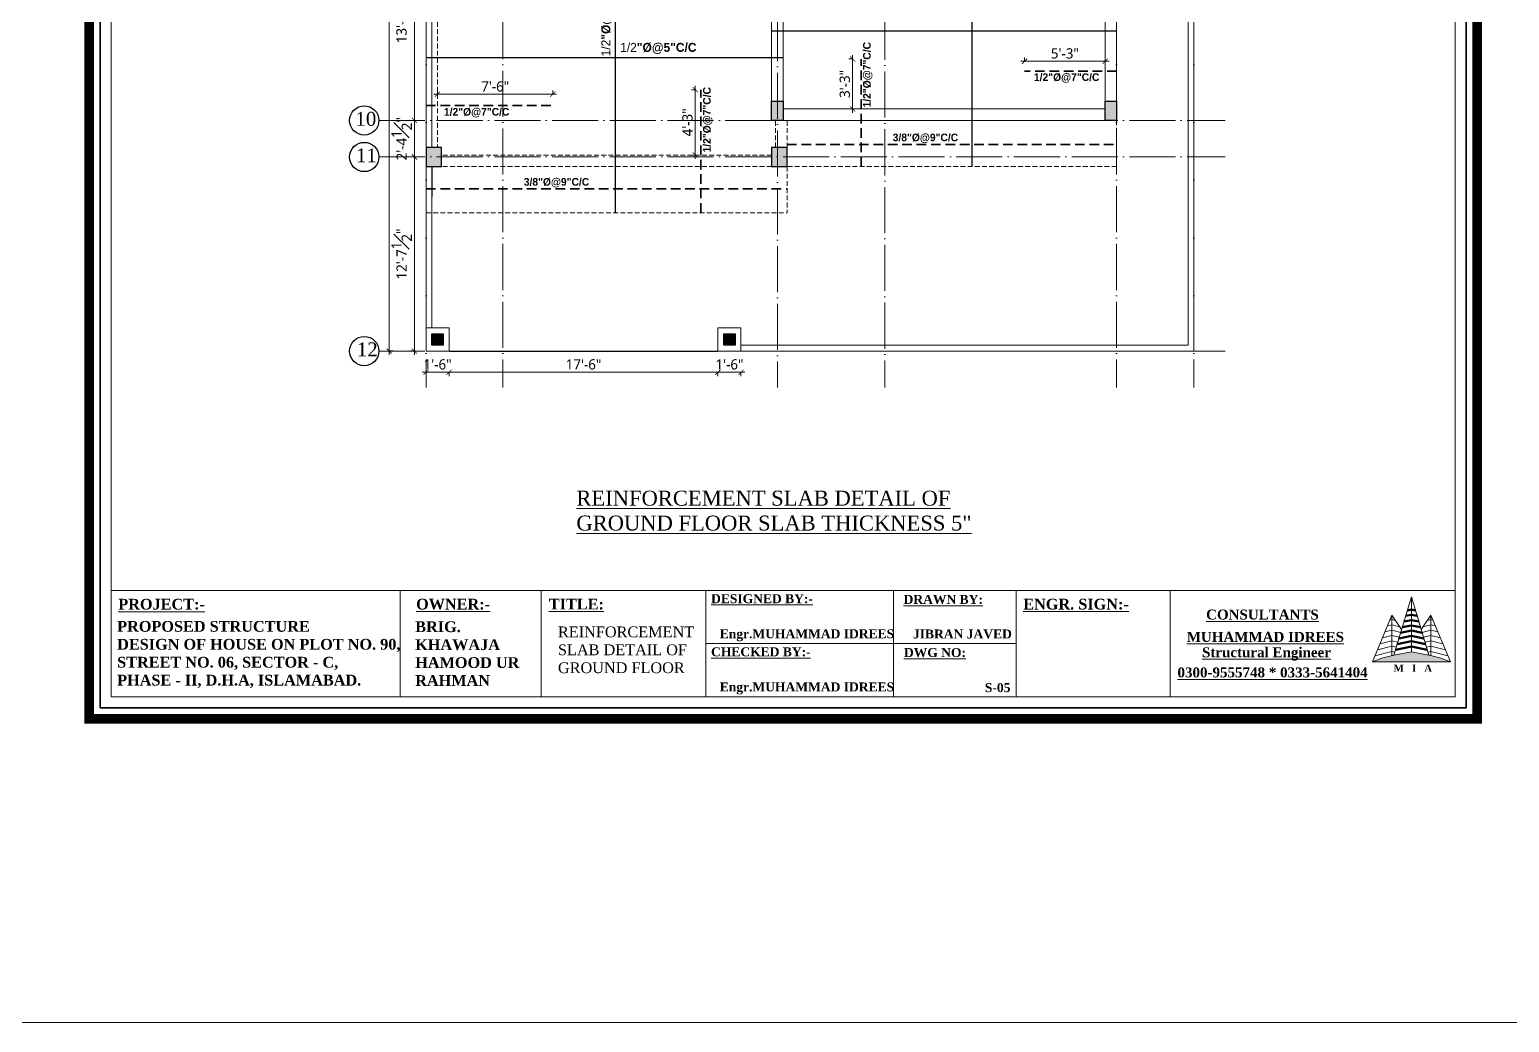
# Model space of a CAD drawing. Header units: inches. Extents: x 77090 to 90659, y -228139 to -226123.
# Drawn here: x 85160 to 86316, y -228139 to -227363 of the extents above; entities that cross this region are included whole.
import ezdxf

# ---------------------------------------------------------------- set-up
doc = ezdxf.new("R2010")
doc.units = ezdxf.units.IN
doc.header["$LTSCALE"] = 15
doc.header["$MEASUREMENT"] = 0
doc.header["$PDMODE"] = 66
for name, pattern in [('ACAD_ISO02W100', [15, 12, -3]), ('ACAD_ISO04W100', [30, 24, -3, 0, -3]), ('DASHED2', [0.375, 0.25, -0.125])]:
    doc.linetypes.add(name, pattern=pattern)
doc.layers.get('0').update_dxf_attribs({"lineweight": 25})
doc.layers.get('Defpoints').update_dxf_attribs({"lineweight": 25})
for name, color, linetype, lineweight in [('BOUNDRY_WALL', 30, 'Continuous', 25), ('doted1', 30, 'ACAD_ISO02W100', 13), ('GRID', 8, 'Continuous', 13), ('HACH', 8, 'Continuous', 13), ('level', 7, 'Continuous', 13), ('S', 6, 'Continuous', 30), ('STEEL', 211, 'Continuous', 35), ('TEXTS', 41, 'Continuous', 13), ('wall', 240, 'Continuous', 13), ('walls', 5, 'Continuous', 50)]:
    doc.layers.add(name, color=color, linetype=linetype, lineweight=lineweight)
doc.styles.add('ADE', font='', dxfattribs={"height": 6})
doc.styles.get("Standard").update_dxf_attribs({"font": 'trebuc.ttf'})
doc.styles.get('ADE').set_extended_font_data('Arial Rounded MT Bold')
doc.dimstyles.new('TARIQ', dxfattribs={"dimtxt": 6, "dimasz": 6, "dimexe": 6, "dimexo": 6, "dimgap": 2, "dimtad": 1, "dimdec": 1, "dimzin": 3, "dimdsep": 46, "dimlunit": 4, "dimtxsty": 'Standard', "dimblk": 'ARCHTICK', "dimcen": 0.09375, "dimdle": 6, "dimclrd": 256, "dimclre": 256, "dimclrt": 3, "dimadec": 1, "dimazin": 0, "dimtfac": 1, "dimtdec": 1, "dimtofl": 0, "dimtmove": 1, "dimatfit": 3, "dimldrblk": 'ARCHTICK', "dimfxl": 0, "dimfrac": 1, "dimtolj": 1, "dimtzin": 0, "dimlwd": -1, "dimlwe": -1, "dimarcsym": 0})

# ---------------------------------------------------------------- blocks, each defined once
blk = doc.blocks.new('_ArchTick')
at = {"color": 0, "linetype": 'ByBlock', "lineweight": 5, "const_width": 0.15}
blk.add_lwpolyline([(-0.5, -0.5), (0.5, 0.5)], dxfattribs=at)
blk = doc.blocks.new('*D271')
at = {"layer": 'Defpoints', "color": 0, "ltscale": 10}
for p in [(85459.7, -227273.9), (85460.5, -227434.4), (85460.9, -227434.4)]:
    blk.add_point(p, dxfattribs=at)
at = {"layer": 'HACH', "ltscale": 10}
for p, q in [((85460.5, -227270.9), (85460.5, -227437.4)), ((85460.5, -227273.9), (85463.5, -227273.9)), ((85460.5, -227434.4), (85457.5, -227434.4))]:
    blk.add_line(p, q, dxfattribs=at)
at = {"layer": 'HACH', "ltscale": 10, "xscale": 4, "yscale": 4, "zscale": 4}
for p, rotation in [((85460.5, -227273.9), 90), ((85460.5, -227434.4), 270)]:
    blk.add_blockref('_ArchTick', p, dxfattribs=dict(at, rotation=rotation))
at = {"layer": 'HACH', "color": 3, "ltscale": 10, "insert": (85450.4, -227354.2), "char_height": 8, "attachment_point": 5, "rotation": 90}
blk.add_mtext('\\A1;13\'-4{\\H1.000000x;\\S1#2;}"', dxfattribs=at)
blk = doc.blocks.new('*D272')
at = {"layer": 'Defpoints', "color": 0, "ltscale": 10}
for p in [(85460.9, -227434.4), (85460.5, -227462.9), (85461, -227462.9)]:
    blk.add_point(p, dxfattribs=at)
at = {"layer": 'HACH', "ltscale": 10}
for p, q in [((85460.5, -227434.4), (85457.5, -227434.4)), ((85460.5, -227431.4), (85460.5, -227465.9)), ((85460.5, -227462.9), (85457.5, -227462.9))]:
    blk.add_line(p, q, dxfattribs=at)
at = {"layer": 'HACH', "ltscale": 10, "xscale": 4, "yscale": 4, "zscale": 4}
for p, rotation in [((85460.5, -227434.4), 90), ((85460.5, -227462.9), 270)]:
    blk.add_blockref('_ArchTick', p, dxfattribs=dict(at, rotation=rotation))
at = {"layer": 'HACH', "color": 3, "ltscale": 10, "insert": (85450.5, -227448.7), "char_height": 8, "attachment_point": 5, "rotation": 90}
blk.add_mtext('\\A1;2\'-4{\\H1.000000x;\\S1#2;}"', dxfattribs=at)
blk = doc.blocks.new('*D273')
at = {"layer": 'Defpoints', "color": 0, "ltscale": 10}
for p in [(85461, -227462.9), (85460.5, -227614.4), (85461.4, -227614.4)]:
    blk.add_point(p, dxfattribs=at)
at = {"layer": 'HACH', "ltscale": 10}
for p, q in [((85460.5, -227459.9), (85460.5, -227617.4)), ((85460.5, -227462.9), (85457.5, -227462.9)), ((85460.5, -227614.4), (85457.5, -227614.4))]:
    blk.add_line(p, q, dxfattribs=at)
at = {"layer": 'HACH', "ltscale": 10, "xscale": 4, "yscale": 4, "zscale": 4}
for p, rotation in [((85460.5, -227462.9), 90), ((85460.5, -227614.4), 270)]:
    blk.add_blockref('_ArchTick', p, dxfattribs=dict(at, rotation=rotation))
at = {"layer": 'HACH', "color": 3, "ltscale": 10, "insert": (85450.5, -227538.7), "char_height": 8, "attachment_point": 5, "rotation": 90}
blk.add_mtext('\\A1;12\'-7{\\H1.000000x;\\S1#2;}"', dxfattribs=at)
blk = doc.blocks.new('*D274')
at = {"layer": 'Defpoints', "color": 0, "ltscale": 10}
for p in [(85436.7, -226531.8), (85440.8, -226531.8), (85436.5, -227614.4)]:
    blk.add_point(p, dxfattribs=at)
at = {"layer": 'HACH', "ltscale": 10}
for p, q in [((85440.6, -226531.8), (85443.8, -226531.8)), ((85440.8, -227617.4), (85440.8, -226528.8)), ((85440.6, -227614.4), (85443.8, -227614.4))]:
    blk.add_line(p, q, dxfattribs=at)
at = {"layer": 'HACH', "ltscale": 10, "xscale": 4, "yscale": 4, "zscale": 4}
for p, rotation in [((85440.8, -226531.8), 90), ((85440.8, -227614.4), 270)]:
    blk.add_blockref('_ArchTick', p, dxfattribs=dict(at, rotation=rotation))
at = {"layer": 'HACH', "color": 3, "ltscale": 10, "insert": (85430.8, -227073.1), "char_height": 8, "attachment_point": 5, "rotation": 90}
blk.add_mtext('\\A1;90\'-2{\\H1.000000x;\\S1#2;}"', dxfattribs=at)
blk = doc.blocks.new('*D275')
at = {"layer": 'Defpoints', "color": 0, "ltscale": 10}
for p in [(85469.6, -227614.4), (85487.6, -227614.4), (85487.6, -227631)]:
    blk.add_point(p, dxfattribs=at)
at = {"layer": 'HACH', "ltscale": 10}
for p, q in [((85466.6, -227631), (85490.6, -227631)), ((85469.6, -227630.8), (85469.6, -227634)), ((85487.6, -227630.8), (85487.6, -227634))]:
    blk.add_line(p, q, dxfattribs=at)
at = {"layer": 'HACH', "ltscale": 10, "xscale": 4, "yscale": 4, "zscale": 4, "rotation": 180}
blk.add_blockref('_ArchTick', (85469.6, -227631), dxfattribs=at)
at = {"layer": 'HACH', "ltscale": 10, "xscale": 4, "yscale": 4, "zscale": 4}
blk.add_blockref('_ArchTick', (85487.6, -227631), dxfattribs=at)
at = {"layer": 'HACH', "color": 3, "ltscale": 10, "insert": (85478.6, -227624.9), "char_height": 8, "attachment_point": 5}
blk.add_mtext('\\A1;1\'-6"', dxfattribs=at)
blk = doc.blocks.new('*D276')
at = {"layer": 'Defpoints', "color": 0, "ltscale": 10}
for p in [(85487.6, -227614.4), (85697.6, -227614.4), (85697.6, -227631)]:
    blk.add_point(p, dxfattribs=at)
at = {"layer": 'HACH', "ltscale": 10}
for p, q in [((85484.6, -227631), (85700.6, -227631)), ((85487.6, -227630.8), (85487.6, -227634)), ((85697.6, -227630.8), (85697.6, -227634))]:
    blk.add_line(p, q, dxfattribs=at)
at = {"layer": 'HACH', "ltscale": 10, "xscale": 4, "yscale": 4, "zscale": 4, "rotation": 180}
blk.add_blockref('_ArchTick', (85487.6, -227631), dxfattribs=at)
at = {"layer": 'HACH', "ltscale": 10, "xscale": 4, "yscale": 4, "zscale": 4}
blk.add_blockref('_ArchTick', (85697.6, -227631), dxfattribs=at)
at = {"layer": 'HACH', "color": 3, "ltscale": 10, "insert": (85592.6, -227624.9), "char_height": 8, "attachment_point": 5}
blk.add_mtext('\\A1;17\'-6"', dxfattribs=at)
blk = doc.blocks.new('*D277')
at = {"layer": 'Defpoints', "color": 0, "ltscale": 10}
for p in [(85697.6, -227614.4), (85715.6, -227614.4), (85715.6, -227631)]:
    blk.add_point(p, dxfattribs=at)
at = {"layer": 'HACH', "ltscale": 10}
for p, q in [((85694.6, -227631), (85718.6, -227631)), ((85697.6, -227630.8), (85697.6, -227634)), ((85715.6, -227630.8), (85715.6, -227634))]:
    blk.add_line(p, q, dxfattribs=at)
at = {"layer": 'HACH', "ltscale": 10, "xscale": 4, "yscale": 4, "zscale": 4, "rotation": 180}
blk.add_blockref('_ArchTick', (85697.6, -227631), dxfattribs=at)
at = {"layer": 'HACH', "ltscale": 10, "xscale": 4, "yscale": 4, "zscale": 4}
blk.add_blockref('_ArchTick', (85715.6, -227631), dxfattribs=at)
at = {"layer": 'HACH', "color": 3, "ltscale": 10, "insert": (85706.6, -227624.9), "char_height": 8, "attachment_point": 5}
blk.add_mtext('\\A1;1\'-6"', dxfattribs=at)
blk = doc.blocks.new('*D303')
at = {"layer": 'Defpoints', "color": 0, "ltscale": 10}
for p in [(86000.1, -227388.2), (85937.1, -227395.9), (86000.1, -227395.9)]:
    blk.add_point(p, dxfattribs=at)
at = {"layer": 'HACH', "ltscale": 10}
for p, q in [((85934.1, -227388.2), (86003.1, -227388.2)), ((85937.1, -227388.4), (85937.1, -227385.2)), ((86000.1, -227388.4), (86000.1, -227385.2))]:
    blk.add_line(p, q, dxfattribs=at)
at = {"layer": 'HACH', "ltscale": 10, "xscale": 4, "yscale": 4, "zscale": 4, "rotation": 180}
blk.add_blockref('_ArchTick', (85937.1, -227388.2), dxfattribs=at)
at = {"layer": 'HACH', "ltscale": 10, "xscale": 4, "yscale": 4, "zscale": 4}
blk.add_blockref('_ArchTick', (86000.1, -227388.2), dxfattribs=at)
at = {"layer": 'HACH', "color": 3, "ltscale": 10, "insert": (85968.6, -227382.1), "char_height": 8, "attachment_point": 5}
blk.add_mtext('\\A1;5\'-3"', dxfattribs=at)
blk = doc.blocks.new('*D304')
at = {"layer": 'Defpoints', "color": 0, "ltscale": 10}
for p in [(85802.8, -227386.4), (85809.6, -227386.4), (85809.6, -227425.4)]:
    blk.add_point(p, dxfattribs=at)
at = {"layer": 'HACH', "ltscale": 10}
for p, q in [((85802.9, -227386.4), (85799.8, -227386.4)), ((85802.8, -227428.4), (85802.8, -227383.4)), ((85802.9, -227425.4), (85799.8, -227425.4))]:
    blk.add_line(p, q, dxfattribs=at)
at = {"layer": 'HACH', "ltscale": 10, "xscale": 4, "yscale": 4, "zscale": 4}
for p, rotation in [((85802.8, -227386.4), 90), ((85802.8, -227425.4), 270)]:
    blk.add_blockref('_ArchTick', p, dxfattribs=dict(at, rotation=rotation))
at = {"layer": 'HACH', "color": 3, "ltscale": 10, "insert": (85796.7, -227405.9), "char_height": 8, "attachment_point": 5, "rotation": 90}
blk.add_mtext('\\A1;3\'-3"', dxfattribs=at)
blk = doc.blocks.new('*D307')
at = {"layer": 'Defpoints', "color": 0, "ltscale": 10}
for p in [(85679.9, -227410.4), (85684.2, -227410.4), (85684.2, -227461.4)]:
    blk.add_point(p, dxfattribs=at)
at = {"layer": 'HACH', "ltscale": 10}
for p, q in [((85680.1, -227410.4), (85676.9, -227410.4)), ((85679.9, -227464.4), (85679.9, -227407.4)), ((85680.1, -227461.4), (85676.9, -227461.4))]:
    blk.add_line(p, q, dxfattribs=at)
at = {"layer": 'HACH', "ltscale": 10, "xscale": 4, "yscale": 4, "zscale": 4}
for p, rotation in [((85679.9, -227410.4), 90), ((85679.9, -227461.4), 270)]:
    blk.add_blockref('_ArchTick', p, dxfattribs=dict(at, rotation=rotation))
at = {"layer": 'HACH', "color": 3, "ltscale": 10, "insert": (85673.8, -227435.9), "char_height": 8, "attachment_point": 5, "rotation": 90}
blk.add_mtext('\\A1;4\'-3"', dxfattribs=at)
blk = doc.blocks.new('*D308')
at = {"layer": 'Defpoints', "color": 0, "ltscale": 10}
for p in [(85568.6, -227413.9), (85478.6, -227422.6), (85568.6, -227422.6)]:
    blk.add_point(p, dxfattribs=at)
at = {"layer": 'HACH', "ltscale": 10}
for p, q in [((85475.6, -227413.9), (85571.6, -227413.9)), ((85478.6, -227414.1), (85478.6, -227410.9)), ((85568.6, -227414.1), (85568.6, -227410.9))]:
    blk.add_line(p, q, dxfattribs=at)
at = {"layer": 'HACH', "ltscale": 10, "xscale": 4, "yscale": 4, "zscale": 4, "rotation": 180}
blk.add_blockref('_ArchTick', (85478.6, -227413.9), dxfattribs=at)
at = {"layer": 'HACH', "ltscale": 10, "xscale": 4, "yscale": 4, "zscale": 4}
blk.add_blockref('_ArchTick', (85568.6, -227413.9), dxfattribs=at)
at = {"layer": 'HACH', "color": 3, "ltscale": 10, "insert": (85523.6, -227407.9), "char_height": 8, "attachment_point": 5}
blk.add_mtext('\\A1;7\'-6"', dxfattribs=at)

msp = doc.modelspace()

# ---------------------------------------------------------------- hatches: boundary and pattern name
at = {"layer": 'HACH', "ltscale": 10}
for points in [[(85748.57, -227419.43), (85739.57, -227419.43), (85739.57, -227434.43), (85748.57, -227434.43)], [(86009.07, -227419.43), (86000.07, -227419.43), (86000.07, -227434.43), (86009.07, -227434.43)], [(85481.57, -227455.43), (85469.57, -227455.43), (85469.57, -227470.43), (85481.57, -227470.43)], [(85751.57, -227455.43), (85739.57, -227455.43), (85739.57, -227470.43), (85751.57, -227470.43)], [(85483.07, -227600.93), (85474.07, -227600.93), (85474.07, -227609.93), (85483.07, -227609.93)], [(85711.08, -227600.93), (85702.08, -227600.93), (85702.08, -227609.93), (85711.08, -227609.93)]]:
    msp.add_hatch(color=256, dxfattribs=at).paths.add_polyline_path(points)
at = {"layer": 'walls', "ltscale": 2}
msp.add_hatch(color=256, dxfattribs=at).paths.add_polyline_path([(86269.8, -227857.04, 0.05696), (86253.04, -227851.99), (86239.32, -227849.15), (86225.59, -227851.99, 0.05696), (86208.83, -227857.04), (86239.32, -227857.04)])

# ---------------------------------------------------------------- linework, layer by layer
at = {"lineweight": 5}
for p, q in [((85688.04, -227801.41), (85688.04, -227884.38)), ((85834.66, -227801.41), (85834.66, -227884.38)), ((85930.62, -227801.41), (85930.62, -227884.38)), ((86050.96, -227801.41), (86050.96, -227884.38)), ((85688.04, -227842.9), (85930.62, -227842.9))]:
    msp.add_line(p, q, dxfattribs=at)
for centre in [(85421.34, -227434.43), (85421.34, -227434.43), (85421.34, -227462.93), (85421.34, -227462.93), (85421.34, -227614.43), (85421.34, -227614.43)]:
    msp.add_circle(centre, 11.43)
at = {"layer": 'BOUNDRY_WALL', "linetype": 'ByBlock'}
for p, q in [((85474.07, -227470.43), (85474.07, -227493.81)), ((85487.57, -227614.43), (85697.58, -227614.43))]:
    msp.add_line(p, q, dxfattribs=at)
at = {"layer": 'doted1', "linetype": 'ByBlock', "ltscale": 0.3, "const_width": 7.56}
msp.add_lwpolyline([(85206.54, -226367.63), (86290.8, -226367.63), (86290.8, -227901.56), (85206.54, -227901.56)], close=True, dxfattribs=at)
at = {"layer": 'GRID', "linetype": 'ACAD_ISO04W100', "ltscale": 0.1}
for p, q in [((85469.57, -226493.55), (85469.57, -227642.94)), ((85529.57, -226493.55), (85529.57, -227642.94)), ((86009.07, -226493.55), (86009.07, -227642.94)), ((86069.33, -226493.55), (86069.33, -227642.94)), ((85744.07, -226855.98), (85744.07, -227642.94)), ((85828.07, -226855.02), (85828.07, -227642.94)), ((85432.76, -227434.43), (86093.91, -227434.43)), ((85432.76, -227462.93), (86093.91, -227462.93)), ((85432.76, -227614.43), (86093.91, -227614.43))]:
    msp.add_line(p, q, dxfattribs=at)
at = {"layer": 'HACH', "ltscale": 10}
msp.add_lwpolyline([(77090.12, -226123.43), (90659.33, -226123.43), (90659.33, -228138.59), (77090.12, -228138.59)], close=True, dxfattribs=at)
at = {"layer": 'level', "linetype": 'DASHED2'}
for p, q in [((85478.57, -227284.43), (85478.57, -227455.43)), ((85742.57, -227455.43), (85742.57, -227434.43)), ((85751.57, -227455.43), (85751.57, -227434.43)), ((86009.07, -227434.43), (86009.07, -227470.43)), ((85739.57, -227461.43), (85481.57, -227461.43)), ((85739.57, -227470.43), (85481.57, -227470.43)), ((85751.57, -227470.43), (85751.57, -227506.43)), ((85752.07, -227470.43), (86009.07, -227470.43)), ((85469.57, -227506.43), (85751.57, -227506.43))]:
    msp.add_line(p, q, dxfattribs=at)
at = {"layer": 'level', "ltscale": 0.25}
msp.add_line((85223.71, -227801.41), (86273.62, -227801.41), dxfattribs=at)
at = {"layer": 'level'}
for p, q in [((85449.28, -227801.41), (85449.28, -227884.38)), ((85559.47, -227801.41), (85559.47, -227884.38))]:
    msp.add_line(p, q, dxfattribs=at)
at = {"layer": 'level', "linetype": 'ByBlock', "lineweight": 35, "ltscale": 0.1}
msp.add_lwpolyline([(85215.13, -226376.22), (86282.21, -226376.22), (86282.21, -227892.97), (85215.13, -227892.97)], close=True, dxfattribs=at)
at = {"layer": 'level', "ltscale": 0.25}
msp.add_lwpolyline([(85223.71, -226384.8), (86273.62, -226384.8), (86273.62, -227884.38), (85223.71, -227884.38)], close=True, dxfattribs=at)
at = {"layer": 'S'}
for p, q in [((85896.02, -227254.43), (85896.02, -227470.43)), ((85617.45, -227269.43), (85617.45, -227506.43)), ((85739.57, -227364.41), (86009.07, -227364.41)), ((85748.57, -227385.51), (85469.57, -227385.51))]:
    msp.add_line(p, q, dxfattribs=at)
for points in [[(85739.57, -227419.43), (85748.57, -227419.43), (85748.57, -227434.43), (85739.57, -227434.43)], [(86000.07, -227419.43), (86009.07, -227419.43), (86009.07, -227434.43), (86000.07, -227434.43)], [(85481.57, -227455.43), (85469.57, -227455.43), (85469.57, -227470.43), (85481.57, -227470.43)], [(85751.57, -227455.43), (85739.57, -227455.43), (85739.57, -227470.43), (85751.57, -227470.43)], [(85474.07, -227600.93), (85483.07, -227600.93), (85483.07, -227609.93), (85474.07, -227609.93)], [(85702.08, -227600.93), (85711.08, -227600.93), (85711.08, -227609.93), (85702.08, -227609.93)]]:
    msp.add_lwpolyline(points, close=True, dxfattribs=at)
at = {"layer": 'STEEL', "color": 2, "linetype": 'DASHED2', "ltscale": 2}
for p, q in [((85809.58, -227470.43), (85809.58, -227386.43)), ((86009.07, -227395.86), (85937.07, -227395.86)), ((85684.18, -227506.43), (85684.18, -227410.43)), ((85469.57, -227422.61), (85568.57, -227422.61)), ((85751.57, -227453.12), (86009.07, -227453.12)), ((85469.57, -227487.85), (85751.57, -227487.85))]:
    msp.add_line(p, q, dxfattribs=at)
at = {"layer": 'wall'}
for p, q in [((85469.57, -226534.43), (85469.57, -227599.43)), ((85469.57, -226603.43), (85469.57, -227614.43)), ((86009.07, -226594.43), (86009.07, -227434.43)), ((86064.83, -227609.93), (86064.83, -226603.43)), ((86069.33, -227614.43), (86069.33, -226603.43)), ((86000.07, -227263.43), (86000.07, -227425.43)), ((85474.07, -227284.43), (85474.07, -227455.43)), ((85739.57, -227338.43), (85739.57, -227434.43)), ((85748.57, -227342.16), (85748.57, -227425.43)), ((85748.57, -227425.43), (86000.07, -227425.43)), ((85739.57, -227434.43), (86009.07, -227434.43)), ((85474.07, -227470.43), (85474.07, -227596.43)), ((85715.58, -227609.93), (86064.83, -227609.93)), ((85469.57, -227614.43), (86069.33, -227614.43)), ((86239.32, -227806.39), (86225.59, -227851.99)), ((86239.32, -227806.39), (86253.04, -227851.99)), ((86239.32, -227806.39), (86239.32, -227849.15)), ((86224.07, -227820.59), (86208.83, -227857.04)), ((86224.07, -227828.17), (86220.53, -227829.07)), ((86224.07, -227824.02), (86222.47, -227824.43)), ((86224.07, -227820.59), (86231.69, -227831.72)), ((86224.07, -227820.59), (86224.07, -227852.28)), ((86224.07, -227824.02), (86226.92, -227824.74)), ((86224.07, -227828.17), (86230.36, -227829.76)), ((86254.56, -227820.59), (86246.94, -227831.72)), ((86254.56, -227828.17), (86248.28, -227829.76)), ((86254.56, -227824.02), (86251.72, -227824.74)), ((86254.56, -227820.59), (86269.8, -227857.04)), ((86254.56, -227820.59), (86254.56, -227852.28)), ((86254.56, -227820.59), (86254.56, -227852.28)), ((86254.56, -227824.02), (86256.16, -227824.43)), ((86254.56, -227828.17), (86258.1, -227829.07)), ((86224.07, -227840.63), (86214.7, -227843)), ((86224.07, -227836.48), (86216.64, -227838.35)), ((86224.07, -227832.33), (86218.59, -227833.71)), ((86224.07, -227832.33), (86230.98, -227834.07)), ((86224.07, -227836.48), (86229.82, -227837.93)), ((86224.07, -227840.63), (86228.66, -227841.79)), ((86254.56, -227832.33), (86247.65, -227834.07)), ((86254.56, -227836.48), (86248.81, -227837.93)), ((86254.56, -227840.63), (86249.97, -227841.79)), ((86254.56, -227832.33), (86260.05, -227833.71)), ((86254.56, -227836.48), (86261.99, -227838.35)), ((86254.56, -227840.63), (86263.93, -227843)), ((86224.07, -227848.93), (86210.82, -227852.28)), ((86224.07, -227844.78), (86212.76, -227847.64)), ((86224.07, -227844.78), (86227.5, -227845.65)), ((86224.07, -227848.93), (86226.34, -227849.51)), ((86239.32, -227849.15), (86225.59, -227851.99)), ((86253.04, -227851.99), (86239.32, -227849.15)), ((86254.56, -227844.78), (86251.13, -227845.65)), ((86254.56, -227848.93), (86252.29, -227849.51)), ((86254.56, -227844.78), (86265.87, -227847.64)), ((86254.56, -227848.93), (86267.81, -227852.28)), ((86239.32, -227857.04), (86208.83, -227857.04)), ((86239.32, -227857.04), (86269.8, -227857.04))]:
    msp.add_line(p, q, dxfattribs=at)
msp.add_lwpolyline([(85474.07, -227284.43), (85474.07, -227455.43)], dxfattribs=at)
for points in [[(85469.57, -227596.43), (85487.57, -227596.43), (85487.57, -227614.43), (85469.57, -227614.43)], [(85697.58, -227596.43), (85715.58, -227596.43), (85715.58, -227614.43), (85697.58, -227614.43)]]:
    msp.add_lwpolyline(points, close=True, dxfattribs=at)
for start, end in [(100.25324, 113.29342), (66.70658, 79.74676)]:
    msp.add_arc((86239.32, -227927.86), 77.09, start, end, dxfattribs=at)
at = {"layer": 'walls', "ltscale": 2}
for p, q in [((86239.32, -227816.26), (86236.15, -227816.92)), ((86239.32, -227816.26), (86242.49, -227816.92)), ((86239.32, -227828.6), (86232.19, -227830.07)), ((86239.32, -227824.49), (86233.51, -227825.69)), ((86239.32, -227820.37), (86234.83, -227821.3)), ((86239.32, -227820.37), (86243.8, -227821.3)), ((86239.32, -227824.49), (86245.12, -227825.69)), ((86239.32, -227828.6), (86246.44, -227830.07)), ((86239.32, -227840.93), (86228.23, -227843.22)), ((86239.32, -227836.82), (86229.55, -227838.84)), ((86239.32, -227832.71), (86230.87, -227834.46)), ((86239.32, -227832.71), (86247.76, -227834.46)), ((86239.32, -227836.82), (86249.08, -227838.84)), ((86239.32, -227840.93), (86250.4, -227843.22)), ((86239.32, -227845.04), (86226.91, -227847.61)), ((86239.32, -227845.04), (86251.72, -227847.61))]:
    msp.add_line(p, q, dxfattribs=at)

# ---------------------------------------------------------------- texts
at = {"layer": 'TEXTS', "linetype": 'ByBlock', "width": 128.2548, "attachment_point": 9, "rotation": 90, "style": 'ADE'}
for s, insert, char_height in [('{\\fStylus BT|b0|i0|c0|p34;1/2\\fStylus BT|b1|i0|c0|p34;"%%C@7"C/C\\fStylus BT|b0|i0|c0|p34; }', (85615.13, -227324.74), 7), ('{\\fStylus BT|b1|i0|c0|p34;1/2"%%C@7"C/C }', (85818.34, -227373.14), 6), ('{\\fStylus BT|b1|i0|c0|p34;1/2"%%C@7"C/C }', (85693.34, -227408.29), 6)]:
    msp.add_mtext(s, dxfattribs=dict(at, insert=insert, char_height=char_height))
at = {"layer": 'TEXTS', "linetype": 'ByBlock', "style": 'ADE'}
for s, insert, char_height, width, attachment_point in [('{\\fStylus BT|b0|i0|c0|p34;1/2\\fStylus BT|b1|i0|c0|p34;"%%C@5"C/C\\fStylus BT|b0|i0|c0|p34; }', (85621.24, -227373.84), 7, 128.2548, 1), ('{\\fStylus BT|b1|i0|c0|p34;1/2"%%C@7"C/C }', (85995.58, -227404.97), 6, 128.2548, 9), ('{\\fStylus BT|b1|i0|c0|p34;1/2"%%C@7"C/C }', (85534.7, -227432.03), 6, 128.2548, 9), ('{\\fTimes New Roman Baltic|b0|i0|c0|p18;10}', (85414.41, -227427.73), 10.8, 2437.9999, 1), ('{\\fStylus BT|b1|i0|c0|p34;3/8"%%C@9"C/C }', (85885.25, -227452.04), 6, 128.2548, 9), ('{\\fTimes New Roman Baltic|b0|i0|c0|p18;11}', (85414.85, -227456.23), 10.8, 2437.9999, 1), ('{\\fStylus BT|b1|i0|c0|p34;3/8"%%C@9"C/C }', (85597.05, -227486.73), 6, 128.2548, 9), ('{\\fTimes New Roman Baltic|b0|i0|c0|p18;12}', (85415.53, -227607.73), 10.8, 2437.9999, 1)]:
    msp.add_mtext(s, dxfattribs=dict(at, insert=insert, char_height=char_height, width=width, attachment_point=attachment_point))
at = {"layer": 'TEXTS', "attachment_point": 1, "style": 'ADE'}
for s, insert, char_height, width in [('{\\fTimes New Roman|b0|i0|c0|p18;\\LREINFORCEMENT SLAB DETAIL OF \\PGROUND FLOOR SLAB THICKNESS 5"}', (85587.02, -227723.47), 11.664, 578.2643), ('{\\fTimes New Roman|b1|i0|c0|p18;M   I   A}', (86225.43, -227859.3), 5.5908, 228.2982)]:
    msp.add_mtext(s, dxfattribs=dict(at, insert=insert, char_height=char_height, width=width))
at = {"layer": 'TEXTS'}
for s, insert, char_height, width, attachment_point in [('{\\fTimes New Roman|b1|i0|c0|p18;\\LPROJECT:-}', (85229.18, -227807.89), 8.3981, 73.1937, 1), ('{\\fTimes New Roman|b1|i0|c0|p18;\\LOWNER:-}', (85461.79, -227807.83), 8.3981, 73.1937, 1), ('{\\fTimes New Roman|b1|i0|c0|p18;\\LTITLE:}', (85565.52, -227807.82), 8.3981, 68.6191, 1), ('{\\fTimes New Roman|b1|i0|c0|p18;\\LDESIGNED BY:-}', (85692.23, -227804.3), 6.9976, 105.858, 1), ('{\\fTimes New Roman|b1|i0|c0|p18;\\LDRAWN BY:}', (85842.63, -227804.85), 6.9984, 89.9793, 1), ('{\\fTimes New Roman|b1|i0|c0|p18;\\LENGR. SIGN:-}', (85936.1, -227807.83), 8.3981, 98.9375, 1), ('{\\fTimes New Roman|b1|i0|c0|p18;\\LCONSULTANTS}', (86078.95, -227820.22), 7.765, 278.0882, 4), ('{\\fTimes New Roman|b1|i0|c0|p18;PROPOSED STRUCTURE \\PDESIGN OF HOUSE ON PLOT NO. 90, \\PSTREET NO. 06, SECTOR - C, \\PPHASE - II, D.H.A, ISLAMABAD.}', (85228.3, -227825.18), 8.3981, 263.8837, 1), ('{\\fTimes New Roman|b1|i0|c0|p18;BRIG. KHAWAJA \\PHAMOOD UR RAHMAN}', (85461.11, -227825.47), 8.3981, 89.7991, 1), ('{\\fTimes New Roman|b0|i0|c0|p18;REINFORCEMENT \\PSLAB DETAIL OF \\PGROUND FLOOR}', (85572.63, -227829.49), 8.3981, 167.4761, 1), ('\\pt254.042;{\\fTimes New Roman|b1|i0|c0|p18;Engr.MUHAMMAD IDREES}', (85699.01, -227831.68), 6.9984, 160.0028, 1), ('{\\fTimes New Roman|b1|i0|c0|p18;JIBRAN JAVED}', (85849.97, -227831.83), 6.9984, 141.5097, 1), ('{\\fTimes New Roman|b1|i0|c0|p18;\\LMUHAMMAD IDREES}', (86063.83, -227837.65), 7.765, 278.0882, 4), ('{\\fTimes New Roman|b1|i0|c0|p18;\\LCHECKED BY:-}', (85692.23, -227845.78), 6.9976, 105.858, 1), ('{\\fTimes New Roman|b1|i0|c0|p18;\\LDWG NO:}', (85842.93, -227846.33), 6.9984, 89.9793, 1), ('{\\fTimes New Roman|b1|i0|c0|p18;\\LStructural Engineer}', (86075.76, -227850.96), 7.765, 278.0882, 4), ('{\\fTimes New Roman|b1|i0|c0|p18;\\L0300-9555748 * 0333-5641404}', (86056.58, -227865.4), 7.765, 278.0882, 4), ('\\pt254.042;{\\fTimes New Roman|b1|i0|c0|p18;Engr.MUHAMMAD IDREES}', (85699.01, -227873.17), 6.9984, 160.0028, 1), ('\\pt254;{\\fTimes New Roman|b1|i0|c0|p18;S-05}', (85906.12, -227873.73), 6.9984, 141.5097, 1)]:
    msp.add_mtext(s, dxfattribs=dict(at, insert=insert, char_height=char_height, width=width, attachment_point=attachment_point))

# ---------------------------------------------------------------- dimensions: what is measured, and where the dimension line sits
at = {"layer": 'HACH', "ltscale": 10}
for base, p1, p2, picture, middle in [((85440.8, -226531.79), (85436.52, -227614.43), (85436.73, -226531.79), '*D274', (85430.76, -227073.11)), ((85460.47, -227434.43), (85459.66, -227273.93), (85460.91, -227434.43), '*D271', (85450.44, -227354.18)), ((85802.76, -227386.43), (85809.58, -227425.43), (85809.58, -227386.43), '*D304', (85796.69, -227405.93)), ((85679.89, -227410.43), (85684.18, -227461.43), (85684.18, -227410.43), '*D307', (85673.82, -227435.93)), ((85460.47, -227614.43), (85460.98, -227462.93), (85461.37, -227614.43), '*D273', (85450.49, -227538.68))]:
    dim = msp.add_linear_dim(base=base, p1=p1, p2=p2, angle=90, dimstyle='TARIQ', override={"dimtxt": 8, "dimasz": 4, "dimexe": 3, "dimexo": 3, "dimdle": 3, "dimfxl": 0.18, "dimfxlon": 1, "dimarcsym": 1}, dxfattribs=at)
    dim.commit()
    dim.dimension.update_dxf_attribs({"geometry": picture, "text_midpoint": middle})
for base, p1, p2, picture, middle in [((86000.07, -227388.18), (85937.07, -227395.86), (86000.07, -227395.86), '*D303', (85968.57, -227382.11)), ((85568.57, -227413.94), (85478.57, -227422.61), (85568.57, -227422.61), '*D308', (85523.57, -227407.86)), ((85697.58, -227631.01), (85487.57, -227614.43), (85697.58, -227614.43), '*D276', (85592.58, -227624.93))]:
    dim = msp.add_linear_dim(base=base, p1=p1, p2=p2, dimstyle='TARIQ', override={"dimtxt": 8, "dimasz": 4, "dimexe": 3, "dimexo": 3, "dimdle": 3, "dimfxl": 0.18, "dimfxlon": 1, "dimarcsym": 1}, dxfattribs=at)
    dim.commit()
    dim.dimension.update_dxf_attribs({"geometry": picture, "text_midpoint": middle})
dim = msp.add_linear_dim(base=(85460.47, -227462.93), p1=(85460.91, -227434.43), p2=(85460.98, -227462.93), angle=90, dimstyle='TARIQ', override={"dimtxt": 8, "dimasz": 4, "dimexe": 3, "dimexo": 3, "dimdle": 3, "dimfxl": 0.18, "dimfxlon": 1, "dimarcsym": 1}, dxfattribs=at)
dim.commit()
dim.dimension.update_dxf_attribs({"geometry": '*D272', "text_midpoint": (85460.47, -227448.68), "dimtype": 128})
for base, p1, p2, picture, middle in [((85487.57, -227631.01), (85469.57, -227614.43), (85487.57, -227614.43), '*D275', (85478.57, -227631.01)), ((85715.58, -227631.01), (85697.58, -227614.43), (85715.58, -227614.43), '*D277', (85706.58, -227631.01))]:
    dim = msp.add_linear_dim(base=base, p1=p1, p2=p2, dimstyle='TARIQ', override={"dimtxt": 8, "dimasz": 4, "dimexe": 3, "dimexo": 3, "dimdle": 3, "dimfxl": 0.18, "dimfxlon": 1, "dimarcsym": 1}, dxfattribs=at)
    dim.commit()
    dim.dimension.update_dxf_attribs({"geometry": picture, "text_midpoint": middle, "dimtype": 128})

doc.saveas('drawing.dxf')
